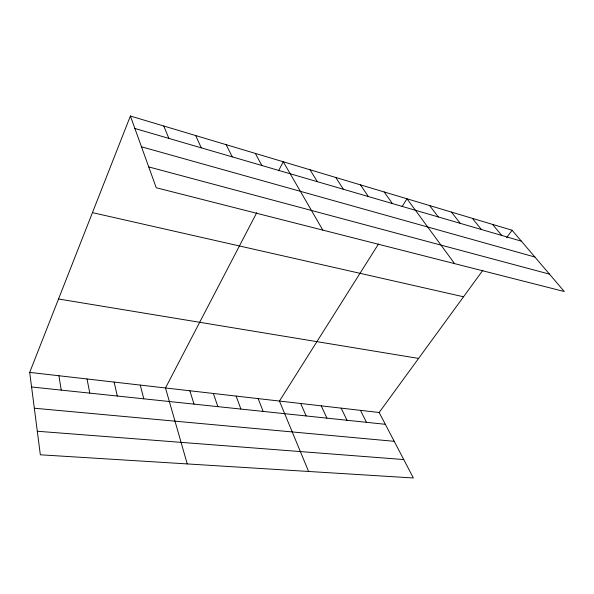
<?xml version="1.0" encoding="UTF-8"?>
<svg xmlns="http://www.w3.org/2000/svg" width="594" height="594" viewBox="0 0 594 594"><rect width="100%" height="100%" fill="white"/><g stroke="black" fill="none" stroke-linecap="round" stroke-linejoin="round"><path stroke-width="0.89" d="M29.7 372.393L379.158 412.496L413.372 477.977L40.34 454.796L29.7 372.393L130.39 116.023L512.065 230.227L564.3 291.535L156.237 187.741L130.39 116.023M256.742 212.689L165.488 387.979L187.244 463.921M278.593 170.716L283.256 161.761L322.824 230.108M378.489 244.008L279.447 401.054L308.598 471.465M402.071 206.615L407.009 198.79L454.573 263.625M379.158 412.496L482.907 270.218M506.652 237.645L512.065 230.227M37.296 431.251L403.749 459.556M34.326 408.226L394.223 441.32M31.586 386.984L385.32 424.302M58.531 298.99L418.577 358.427M92.449 212.637L463.528 296.785M148.73 166.914L549.472 274.131M141.491 146.807L534.897 257.024M134.883 128.482L521.384 241.164M492.582 224.398L501.759 235.439M472.379 218.354L481.4 229.507M451.41 212.08L460.253 223.344M429.64 205.561L438.283 216.936M384.177 191.959L392.367 203.549M360.447 184.86L368.369 196.555M335.759 177.472L343.384 189.271M310.046 169.78L317.352 181.682M255.316 153.4L261.865 165.503M360.454 410.35L366.461 422.312M226.143 144.676L232.254 156.868M341.156 408.137L347 420.255M321.25 405.851L326.9 418.139M195.664 135.551L201.284 147.847M300.69 403.489L306.133 415.949M163.773 126.017L168.867 138.395M258.145 398.611L263.142 411.412M236.137 396.087L240.882 409.066M213.38 393.473L217.864 406.638M189.85 390.77L194.038 404.12M140.266 385.083L143.807 398.819M114.13 382.083L117.3 396.027M87.021 378.972L89.798 393.124M58.903 375.742L61.249 390.11"/></g></svg>
